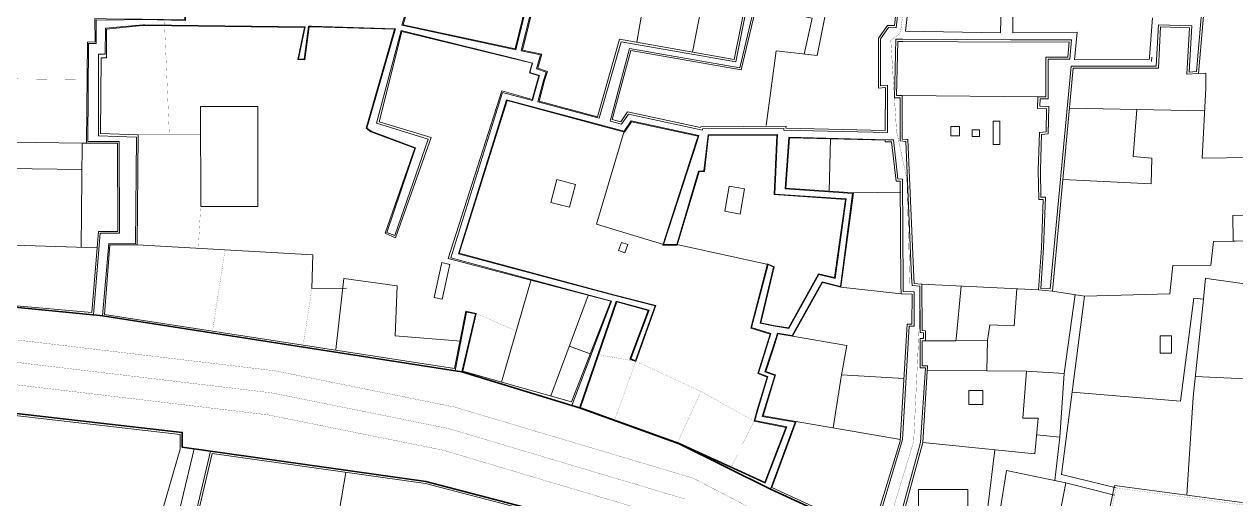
# Model space of a CAD drawing. Header units: millimetres. Extents: x 4203764 to 12476749, y 34048 to 3000914.
# Drawn here: x 11631358 to 11770686, y 2204188 to 2258765 of the extents above; entities that cross this region are included whole.
import ezdxf

# ---------------------------------------------------------------- set-up
doc = ezdxf.new("R2010")
doc.units = ezdxf.units.MM
doc.header["$MEASUREMENT"] = 0
for name, color, linetype, lineweight in [('2', 240, 'Continuous', 25), ('4', 1, 'Continuous', 35), ('building property', 253, 'Continuous', 15), ('road netwrk', 1, 'Continuous', 35), ('streets', 254, 'Continuous', 9)]:
    doc.layers.add(name, color=color, linetype=linetype, lineweight=lineweight)

msp = doc.modelspace()

# ---------------------------------------------------------------- linework, layer by layer
at = {"layer": '2', "const_width": 23.31871}
for points in [[(11522117.65889, 2374153.39902), (11508585.52512, 2344202.31802), (11504196.44078, 2331567.67097), (11498026.62462, 2302598.62764), (11489597.07053, 2268153.53073), (11483647.80142, 2245248.92886), (11500391.421, 2242001.81041), (11560380.79042, 2233462.16275), (11622745.37365, 2223382.5036), (11660188.69775, 2218907.11909), (11680825.9216, 2214742.33519), (11708277.19643, 2206561.17132), (11725899.05454, 2197409.32162), (11740171.49925, 2189395.27245), (11751882.38107, 2177570.30514), (11762736.41293, 2158787.71565), (11773126.06439, 2135238.18896)], [(11731758.51137, 2257460.12256), (11732111.4317, 2257772.95841), (11733289.29666, 2266252.88629), (11735653.89787, 2281733.63227), (11735258.37216, 2286450.7991), (11737026.24404, 2297908.67432), (11738038.75328, 2298493.78042), (11738446.00875, 2298467.42642), (11738610.3366, 2303197.94276)], [(11731758.51137, 2257460.12256), (11731014.82151, 2256885.97161), (11731671.82781, 2246493.30027), (11732858.49647, 2241008.42586), (11733224.07357, 2228586.46975), (11734303.60623, 2228580.27356), (11734277.15318, 2223971.48343), (11733646.26632, 2210796.03017), (11729030.34923, 2195651.08397)], [(11706346.0997, 2201786.37653), (11679583.99395, 2209762.15085), (11659375.97229, 2213840.31775), (11622031.75555, 2218303.85653), (11559610.35896, 2228392.69813), (11499541.48292, 2236943.66377), (11482148.73443, 2240316.66889)]]:
    msp.add_lwpolyline(points, dxfattribs=at)
at = {"layer": '4', "const_width": 23.31871}
msp.add_lwpolyline([(11475275.97581, 2244261.00287), (11499966.45196, 2239472.73709), (11559995.57469, 2230927.43044), (11622388.5646, 2220843.18006), (11659782.33502, 2216373.71842), (11680204.95777, 2212252.24302), (11707311.64806, 2204173.77392)], dxfattribs=at)
at = {"layer": 'building property'}
for p, q in [((11761091.1945, 2259486.75193), (11760781.97016, 2254995.32934)), ((11761784.24843, 2253707.4158), (11762040.46402, 2258459.11036)), ((11762040.46402, 2258459.11036), (11765361.33963, 2258351.37482)), ((11765361.33963, 2258351.37482), (11765051.65563, 2253007.61336)), ((11751385.72059, 2254983.96289), (11748848.42218, 2254982.96022)), ((11748848.42218, 2254982.96022), (11748851.34123, 2250426.03529)), ((11760762.44598, 2254738.30995), (11752137.50393, 2254663.79734)), ((11760781.97016, 2254995.32934), (11760762.44598, 2254738.30995)), ((11749627.23484, 2228071.65237), (11751967.97251, 2253712.30794)), ((11751967.97251, 2253712.30794), (11761784.24843, 2253707.4158)), ((11765051.65563, 2253007.61336), (11766401.87538, 2253083.09289)), ((11747932.17649, 2250418.5712), (11747900.52948, 2249086.74219)), ((11748851.34123, 2250426.03529), (11747932.17649, 2250418.5712)), ((11747900.52948, 2249086.74219), (11748938.77906, 2249050.10711)), ((11748938.77906, 2249050.10711), (11748878.76844, 2246386.02483)), ((11748116.79144, 2246314.35207), (11747965.11133, 2241985.38676)), ((11748878.76844, 2246386.02483), (11748116.79144, 2246314.35207)), ((11747965.11133, 2241985.38676), (11748037.29453, 2238615.13221)), ((11748037.29453, 2238615.13221), (11748533.24606, 2238615.3282)), ((11748533.24606, 2238615.3282), (11748325.7359, 2233050.59969)), ((11748325.7359, 2233050.59969), (11748016.72059, 2228211.76876)), ((11748016.72059, 2228211.76876), (11749627.23484, 2228071.65237))]:
    msp.add_line(p, q, dxfattribs=at)
for points in [[(11704695.38643, 2305290.1174), (11699417.0243, 2288164.60506), (11703523.33733, 2287420.28229), (11706394.15923, 2296586.8016), (11707234.71345, 2296479.50656), (11708443.61512, 2299007.77007), (11709381.23927, 2298724.97748), (11704264.18445, 2286228.20456), (11695581.49122, 2287712.50439), (11694589.93535, 2282077.29471), (11697025.30222, 2281713.28313), (11694602.92623, 2270068.6919), (11692298.81585, 2270567.50016), (11688665.17553, 2255792.85904), (11690879.42073, 2255319.739), (11690425.55266, 2253700.51128), (11691551.38872, 2253328.54836), (11691200.93758, 2252276.70349), (11690571.02287, 2249918.11388), (11697280.11728, 2248126.29846), (11699822.39113, 2257034.45692), (11712984.43066, 2254726.79362), (11716093.19265, 2270123.55363), (11704533.89677, 2271739.87501)], [(11638508.30584, 2245098.50423), (11638643.35632, 2256690.12658), (11639510.43174, 2256729.885), (11639461.04948, 2259439.97665), (11640830.37515, 2259396.8855), (11644955.37153, 2259364.67087), (11649843.0303, 2259280.04692), (11649632.4576, 2279589.15759), (11650584.61854, 2279558.74918), (11650677.35992, 2284481.14655), (11651257.04299, 2284481.37563), (11651234.77236, 2287835.49823), (11650455.19793, 2287835.19016), (11650453.71612, 2291087.68667), (11649629.29289, 2291180.44855), (11649595.77766, 2290691.36489), (11633106.78903, 2289995.33764), (11633120.68496, 2260123.90004), (11629868.98219, 2260154.33909)], [(11733484.68383, 2276755.61186), (11731424.64182, 2258603.65428), (11730632.5171, 2258627.45184), (11729590.84896, 2257151.86397), (11729593.12212, 2251399.55026), (11730397.29827, 2251476.38859), (11730379.47465, 2246550.07338), (11718958.78993, 2246822.52272), (11718962.44904, 2247027.9808), (11709151.9306, 2246979.46543), (11709140.35844, 2246878.24139), (11700716.85366, 2248703.19719), (11699951.76092, 2247540.66041), (11698985.68802, 2247798.67202), (11701104.79089, 2255733.22879), (11713793.15188, 2253508.61421), (11717930.67106, 2270937.15255)], [(11716665.08832, 2247134.049), (11717812.45624, 2255720.37065), (11722531.92652, 2255169.27133), (11724464.34967, 2264791.68555), (11721538.4879, 2265155.80059), (11720626.34811, 2259722.01987), (11721952.17355, 2259448.5885), (11721064.95441, 2255340.57177)], [(11743795.07297, 2264122.53263), (11743636.65579, 2257779.37013), (11732720.60354, 2257955.2434), (11733423.18228, 2264333.09249)], [(11752137.50393, 2254663.79734), (11752440.67641, 2257850.94397), (11745050.64351, 2257792.94254), (11745048.15749, 2264083.90646)], [(11690404.57848, 2262865.39569), (11702500.30126, 2260685.38978), (11701799.42036, 2256687.82996)], [(11766401.87538, 2253083.09289), (11767313.23288, 2263703.21232), (11790267.49113, 2261516.40753), (11787824.96135, 2247655.27644), (11787793.1537, 2247431.96106), (11781874.57435, 2248047.52915), (11782282.81006, 2255591.5801), (11781086.80101, 2255694.36947), (11780556.48712, 2246680.87445), (11785033.30363, 2246352.20973), (11784931.43133, 2244834.16416), (11784724.46275, 2242492.41064), (11783353.18328, 2242644.04137), (11782892.38719, 2239228.13078), (11780531.54431, 2239390.57932), (11778952.29233, 2227242.94048), (11773411.68396, 2203476.05075), (11756727.13872, 2205702.14181), (11754199.70147, 2193466.75472), (11755071.44201, 2193289.51593), (11753407.44292, 2184950.91129)], [(11708196.81742, 2255566.19236), (11709545.55688, 2262448.88757), (11714347.82239, 2261479.26146)], [(11674051.97977, 2234215.92322), (11672860.6729, 2234733.73795), (11676260.2406, 2244514.5819), (11671204.5703, 2246406.57134), (11670686.03856, 2246795.05893), (11673948.03992, 2258180.54468), (11664375.92072, 2258450.42708), (11664126.03834, 2258452.42593), (11663611.63401, 2254658.80066), (11662812.95691, 2254717.575), (11663578.38018, 2258380.04971), (11645217.43058, 2258624.97981), (11644955.61523, 2258620.90953), (11640830.15191, 2258210.24851), (11640829.52879, 2254898.16755), (11640211.01645, 2254893.19269), (11640118.85967, 2246179.16227), (11644448.5697, 2246040.13781), (11644358.5854, 2233390.5174), (11641199.96124, 2233401.75496), (11640570.58652, 2225380.71073), (11680842.71734, 2219163.0949), (11682156.55009, 2225770.35643), (11683349.73697, 2225487.91074), (11681790.40745, 2218856.57582), (11694308.0891, 2215342.37688), (11698799.47352, 2226900.08949), (11680106.73195, 2231803.93758), (11686283.54802, 2251104.20298), (11689753.82241, 2250098.26559), (11690542.84496, 2252819.98013), (11689448.59696, 2253178.13886), (11689770.76743, 2254276.54741), (11674784.55145, 2257946.62361), (11672163.88462, 2247526.97434), (11678148.9277, 2245741.65653), (11674051.97977, 2234215.92322)], [(11734680.36337, 2210643.98516), (11735249.73466, 2219494.82687), (11734620.96116, 2219494.5784), (11734629.12539, 2222365.16748), (11735011.37361, 2222365.31854), (11735010.92551, 2223499.24852), (11734634.61439, 2223532.00614), (11734598.38517, 2228883.83831), (11733689.70269, 2228948.30506), (11733649.43287, 2229680.86247), (11732967.51561, 2245491.76804), (11732332.35095, 2245560.07108), (11732335.91311, 2250564.21122), (11731679.28254, 2250550.92233), (11731825.92326, 2256789.97032), (11732393.44273, 2256790.19956), (11745051.06955, 2256714.85405), (11751540.13303, 2256740.29636), (11751385.72059, 2254983.96289)], [(11767227.06757, 2251424.89586), (11767246.53668, 2253118.22096), (11766401.87538, 2253083.09289)], [(11732335.91311, 2250564.21122), (11747932.17649, 2250418.5712)], [(11767227.06757, 2251424.89586), (11766808.53782, 2243351.57458), (11772361.13796, 2243423.96945), (11772011.289, 2239422.3545), (11778407.57891, 2238863.27154), (11780428.83005, 2238600.49909)], [(11759320.52086, 2248971.53116), (11758889.46391, 2243554.28669), (11761043.21216, 2243375.88121), (11760954.64442, 2240418.11998), (11750797.60368, 2240891.98015)], [(11767092.03365, 2248820.12944), (11751549.00806, 2249122.93287)], [(11700367.63151, 2246448.65927), (11697153.53204, 2235762.3562), (11704889.41936, 2233432.55447)], [(11637889.25025, 2233117.69504), (11638002.38297, 2245100.8018)], [(11720118.1338, 2213067.55659), (11717333.98465, 2205492.74074), (11728851.2969, 2200197.21153), (11732095.24351, 2210800.31987), (11732908.58732, 2224287.93759), (11733448.23105, 2224288.15084), (11733452.88895, 2227738.02586), (11732191.66061, 2227771.13037), (11732186.64555, 2228827.91688), (11732099.19134, 2240718.75422), (11731619.99969, 2240725.39787), (11731085.54979, 2245223.99727), (11730374.7208, 2245236.14316), (11730375.35965, 2245412.71812), (11719356.05641, 2245691.12116), (11718933.70187, 2239913.66805), (11726708.92895, 2239367.76215), (11725285.95831, 2228518.15246), (11723144.34406, 2229065.54145), (11719716.06709, 2222882.75942), (11718032.05777, 2223158.57825), (11717598.97308, 2221741.95055), (11716637.41486, 2218814.1926), (11717767.41166, 2218424.82365), (11716330.05631, 2213723.37355), (11732114.78532, 2210990.61718)], [(11723910.26672, 2239564.25882), (11724081.85131, 2245571.7238)], [(11637973.50762, 2242042.30197), (11626526.6143, 2242193.10656), (11626245.44354, 2233494.04578)], [(11712421.52489, 2240142.9887), (11711937.2959, 2237278.21275), (11713677.53139, 2236931.30234), (11714198.40967, 2239842.6444), (11712421.52489, 2240142.9887)], [(11726708.92895, 2239367.76215), (11732182.73333, 2239439.57698)], [(11639746.91757, 2233057.65157), (11625448.41333, 2233519.80737)], [(11706394.10016, 2233436.7045), (11716900.45646, 2231112.82294)], [(11753280.86921, 2227506.40216), (11763107.08999, 2227772.6051), (11763459.675, 2231012.60622), (11767824.02575, 2231073.23771), (11768133.58065, 2233788.09455), (11775588.04941, 2233898.87019), (11774826.98827, 2228481.28746)], [(11644358.5854, 2233390.5174), (11664543.20281, 2232236.41172), (11664444.85583, 2228386.63579), (11668424.6751, 2228400.39434)], [(11680284.76031, 2231149.14545), (11679408.30084, 2227157.05426), (11678484.74722, 2227329.63338), (11679377.77821, 2231365.33514), (11680284.76031, 2231149.14545)], [(11667204.31012, 2221350.78002), (11668119.9173, 2229506.28232), (11674232.01035, 2228676.28396), (11674025.19519, 2222935.29569), (11681570.51625, 2222314.50347)], [(11686234.59996, 2217608.91854), (11689643.45385, 2229404.26386)], [(11779036.40659, 2227889.94906), (11767636.52885, 2229491.40203), (11767211.33949, 2229561.48497), (11766960.27835, 2227147.84811)], [(11725285.95831, 2228518.15246), (11732224.55822, 2227764.42815)], [(11734598.38517, 2228883.83831), (11748016.72059, 2228211.76876)], [(11739109.80009, 2228657.87999), (11738539.60194, 2222587.21601), (11738506.33943, 2222366.69966), (11735011.37361, 2222365.31854)], [(11745510.30341, 2228337.30495), (11745200.18807, 2224090.2582), (11742404.09933, 2224190.70476), (11742148.4788, 2222384.505)], [(11749627.23484, 2228071.65237), (11753280.86921, 2227506.40216)], [(11691930.02429, 2216009.99194), (11696208.55329, 2227579.79071)], [(11752227.76488, 2227669.32691), (11750969.40009, 2218604.25706), (11746616.43609, 2218845.04209)], [(11753280.86921, 2227506.40216), (11750627.67725, 2206991.35059), (11756922.58074, 2205426.76718)], [(11751853.00756, 2216465.86843), (11764322.448, 2215414.94332), (11765873.14175, 2227260.92965), (11766959.25372, 2227147.95469), (11765783.2961, 2215889.05134), (11765069.41134, 2204589.09628)], [(11719716.06709, 2222882.75942), (11725962.38958, 2221809.72236), (11725363.48732, 2218430.62159), (11732529.52002, 2218001.89371)], [(11738506.33943, 2222366.69966), (11742148.4788, 2222384.505), (11742074.18099, 2218888.44496), (11735214.94266, 2218953.98742)], [(11696452.39423, 2220860.33305), (11694051.95532, 2221748.01897)], [(11725363.48732, 2218430.62159), (11724373.24064, 2212330.88444)], [(11742074.18099, 2218888.44496), (11746616.43609, 2218845.04209), (11746194.81934, 2213466.71037), (11747975.29775, 2213467.02779), (11747582.22182, 2209345.43402), (11734680.36337, 2210643.98516)], [(11750944.07393, 2218605.65798), (11750436.1464, 2211283.32942), (11747791.09651, 2211535.58753)], [(11766029.20534, 2218243.44593), (11776736.15632, 2217736.64501)], [(11583984.67982, 2217056.45068), (11617188.67467, 2213392.65278), (11617587.29481, 2215227.56597), (11649284.17168, 2211593.48366), (11649273.98383, 2209897.36701), (11649273.98383, 2209897.36701), (11644186.48423, 2192305.29265)], [(11750436.1464, 2211283.32942), (11749892.07338, 2206273.68606)], [(11734680.36337, 2210643.98516), (11731428.12867, 2198692.1105), (11739528.66479, 2193834.95832)], [(11742977.16982, 2209808.92504), (11742182.63044, 2203221.31005), (11743577.62123, 2202860.00622), (11744337.57875, 2207425.33215), (11751139.5646, 2206015.03635), (11756751.13761, 2204596.80668)], [(11730503.86366, 2185599.40589), (11706371.50156, 2198337.59529), (11693939.1047, 2201640.71361), (11677506.06544, 2205947.23712), (11652962.60482, 2209381.26862), (11648738.77765, 2191488.72686), (11644186.48423, 2192305.29265), (11642146.95094, 2184986.77954), (11661967.82928, 2184994.61223), (11664494.06516, 2191885.34828), (11670666.75144, 2191219.2998), (11672790.50637, 2190990.14126), (11673775.45575, 2194126.35873)], [(11668357.06632, 2207227.33171), (11667106.06317, 2200039.89884), (11662710.63572, 2200541.92209), (11660840.38773, 2192624.95601), (11660738.19109, 2192042.07368), (11664406.41338, 2191646.26321)], [(11751139.5646, 2206015.03635), (11748929.05393, 2194467.1777), (11736339.86754, 2195746.98899)]]:
    msp.add_lwpolyline(points, dxfattribs=at)
for points in [[(11674929.96011, 2258681.30253), (11687799.70739, 2255925.75862), (11691627.40389, 2271517.18575), (11692104.25228, 2271408.06327), (11693905.01861, 2270995.97406), (11695983.44856, 2280987.18407), (11693575.90758, 2281347.03654), (11694721.81646, 2287859.46514), (11684237.92338, 2289651.67872), (11681634.15741, 2279547.96316), (11680877.43578, 2279527.00831), (11679663.53328, 2279462.71539), (11679619.92971, 2279180.51384), (11678905.04576, 2274367.08222), (11677482.45755, 2274439.64447), (11676202.95759, 2266186.70373), (11676769.76498, 2265786.7761), (11675450.42327, 2260418.80946), (11674929.96011, 2258681.30253)], [(11651644.8023, 2249303.00996), (11658227.77283, 2249305.61138), (11658232.31979, 2237799.36042), (11651649.34926, 2237796.75901)], [(11718961.09205, 2212395.5094), (11715285.66233, 2213119.55697), (11715652.28524, 2214423.30548), (11716797.21872, 2218192.1859), (11715728.13513, 2218576.49596), (11717134.30586, 2223134.77218), (11714922.15619, 2223819.82283), (11716852.27842, 2231215.55449), (11717596.3377, 2230866.64802), (11716069.89269, 2224429.1079), (11717509.2802, 2224132.29657), (11719243.34129, 2223841.83947), (11722713.16393, 2230060.96823), (11724546.75249, 2229618.66133), (11725786.33704, 2238618.70649), (11717599.54965, 2239168.02658), (11717921.54372, 2246002.54599), (11710062.72444, 2245963.68224), (11709589.58292, 2241825.01587), (11708959.23231, 2241793.47334), (11706448.23936, 2233364.29511), (11704789.44567, 2233359.72001), (11708688.27784, 2245352.93845), (11708844.03289, 2245898.49568), (11701184.53069, 2247557.93001), (11700399.47112, 2246365.05419), (11686879.36453, 2249975.90447), (11681377.9666, 2232418.72553), (11699157.65043, 2227656.16389), (11704002.19588, 2226411.12322), (11701691.67603, 2219981.66278), (11701014.55657, 2220248.6348), (11703117.66845, 2225829.14146), (11699492.70891, 2226830.218), (11695318.34997, 2214700.08472), (11706707.03306, 2210579.82121), (11716513.81625, 2206097.93088), (11718961.09205, 2212395.5094)], [(11742770.62448, 2247603.60879), (11743566.05554, 2247603.92312), (11743567.10428, 2244950.0609), (11742771.67322, 2244949.74656)], [(11737906.27038, 2247008.19777), (11738896.50011, 2247008.58908), (11738896.93138, 2245917.24249), (11737906.70165, 2245916.85118)], [(11740367.8003, 2246605.3484), (11741230.92803, 2246605.68948), (11741231.22862, 2245845.02714), (11740368.1009, 2245844.68606)], [(11619999.99971, 2227298.7143), (11639119.55606, 2225616.64106), (11639902.92147, 2234907.98292), (11642119.52832, 2234937.91313), (11642087.46593, 2245082.25004), (11638002.38297, 2245100.8018), (11622004.70147, 2245329.79888), (11621577.41186, 2239143.58806), (11620643.07042, 2239144.75413), (11619999.99971, 2227298.7143)], [(11692607.94727, 2240901.48705), (11694757.36602, 2240348.24311), (11694078.16007, 2237709.4469), (11691928.74132, 2238262.69084)], [(11770346.16026, 2236748.46523), (11774314.40201, 2236807.43449), (11774357.89581, 2233880.58974), (11770389.65405, 2233821.62048)], [(11700058.6999, 2233677.28929), (11700764.29481, 2233413.46413), (11700409.9268, 2232465.71425), (11699704.33189, 2232729.53941)], [(11761981.80055, 2222927.82872), (11763288.03711, 2222928.34491), (11763288.83256, 2220915.44509), (11761982.596, 2220914.9289)], [(11739973.89916, 2216628.47515), (11741588.68676, 2216629.11327), (11741589.32411, 2215016.28141), (11739974.53651, 2215015.64329)], [(11734209.36491, 2205267.86761), (11739887.25438, 2205270.11136), (11739888.68438, 2201651.46268), (11734210.7949, 2201649.21893)]]:
    msp.add_lwpolyline(points, close=True, dxfattribs=at)
at = {"layer": 'building property', "lineweight": 35, "const_width": 14.26455}
for points in [[(11767088.35604, 2263972.86326), (11790549.79872, 2261761.59698), (11788018.52003, 2247396.82404), (11787964.83795, 2247165.6634), (11781614.01571, 2247826.18736), (11782013.8872, 2254622.61441), (11782039.91561, 2255364.43586), (11781318.57256, 2255426.4307), (11780817.47358, 2246909.48775), (11785296.29974, 2246580.67549), (11785177.81039, 2244815.01164), (11784948.37325, 2242219.03684), (11783565.82088, 2242371.91408), (11783106.33501, 2238965.71628), (11780746.60719, 2239128.08809), (11779195.74852, 2227198.8511), (11773601.40032, 2203201.44006), (11756922.58074, 2205426.76718), (11754491.84639, 2193659.52122), (11755361.95608, 2193482.61401), (11752830.23617, 2180795.70112)], [(11648047.33014, 2246041.55995), (11647472.1701, 2259248.5262)], [(11628510.86554, 2252503.09885), (11638593.20596, 2252385.63256)], [(11644448.5697, 2246040.13781), (11651646.09057, 2246042.98208)], [(11651649.34926, 2237796.75901), (11651374.47464, 2232989.36649)], [(11654450.8941, 2232813.46456), (11653006.91509, 2223460.66548)], [(11664444.85583, 2228386.63579), (11663435.75041, 2221850.5572)], [(11683349.73697, 2225487.91074), (11687939.02691, 2223506.5912)], [(11697336.39378, 2220787.2331), (11701691.67603, 2219981.66278), (11699264.38401, 2213272.46575)], [(11701880.3327, 2219907.27996), (11709190.06421, 2216531.20111), (11706511.09333, 2210669.36948)], [(11709213.45441, 2216520.39809), (11715285.66233, 2213119.55697)], [(11715285.66233, 2213119.55697), (11712540.50701, 2207598.46486)]]:
    msp.add_lwpolyline(points, dxfattribs=at)
at = {"layer": 'road netwrk'}
for points in [[(11500513.50637, 2233902.70028), (11515427.62733, 2227248.45501), (11515427.62733, 2227248.45501), (11546143.0246, 2223598.77927), (11546665.51201, 2226440.99083), (11584719.62843, 2221171.9208), (11584259.29285, 2217274.75762), (11616994.46584, 2213662.6905), (11617393.28859, 2215498.53634), (11649532.6076, 2211813.72755), (11649522.3868, 2210112.12696), (11677554.67447, 2206189.95151), (11694002.15245, 2201879.64412), (11706461.39251, 2198569.39392), (11725207.28219, 2188805.33661), (11732827.67653, 2184775.5056)], [(11640445.06001, 2225223.66389), (11619645.75265, 2227262.98144)], [(11694330.71351, 2214930.43297), (11681698.4696, 2218798.27506), (11640341.95191, 2225239.72341)], [(11717182.3414, 2205290.48736), (11706679.56497, 2210512.59777), (11695226.49756, 2214656.1546), (11694330.71351, 2214930.43297)], [(11747097.59673, 2187692.80435), (11739389.25969, 2193630.42096), (11729021.80998, 2199846.83432), (11717182.3414, 2205290.48736)]]:
    msp.add_lwpolyline(points, dxfattribs=at)
at = {"layer": 'streets'}
for p, q in [((11766174.00404, 2253317.84885), (11767088.35604, 2263972.86326)), ((11761550.11152, 2253954.64106), (11761806.73669, 2258713.93147)), ((11761806.73669, 2258713.93147), (11765622.69948, 2258590.13435)), ((11765622.69948, 2258590.13435), (11765314.37279, 2253269.79403)), ((11751806.78336, 2256951.72885), (11751612.065, 2254736.94378)), ((11751612.065, 2254736.94378), (11749095.689, 2254735.94937)), ((11749095.689, 2254735.94937), (11749098.60683, 2250180.92652)), ((11761028.43505, 2254977.48408), (11760991.64487, 2254493.17228)), ((11749355.53352, 2228318.64922), (11751742.8126, 2253959.52872)), ((11751742.8126, 2253959.52872), (11761550.11152, 2253954.64106)), ((11765314.37279, 2253269.79403), (11766174.00404, 2253317.84885)), ((11748173.52935, 2250173.41442), (11748153.37124, 2249325.08289)), ((11749098.60683, 2250180.92652), (11748173.52935, 2250173.41442)), ((11748153.37124, 2249325.08289), (11749191.31934, 2249288.45845)), ((11749191.31934, 2249288.45845), (11749120.86173, 2246160.59722)), ((11748356.14396, 2246088.66665), (11748212.31257, 2241983.70457)), ((11749120.86173, 2246160.59722), (11748356.14396, 2246088.66665)), ((11642271.4747, 2245268.33121), (11638688.67039, 2245289.23764)), ((11748212.31257, 2241983.70457), (11748279.16519, 2238862.33635)), ((11748279.16519, 2238862.33635), (11748789.74487, 2238862.53812)), ((11748789.74487, 2238862.53812), (11748572.55079, 2233038.119)), ((11748572.55079, 2233038.119), (11748275.62027, 2228388.52223)), ((11748275.62027, 2228388.52223), (11749355.53352, 2228318.64922))]:
    msp.add_line(p, q, dxfattribs=at)
for points in [[(11690419.77193, 2249830.62406), (11691082.53394, 2252312.20381), (11691395.01625, 2253250.08895), (11690274.73038, 2253620.21816), (11690724.94262, 2255226.40325), (11688514.77069, 2255698.65295), (11692207.53059, 2270713.67856), (11694507.32991, 2270215.80358), (11696877.70419, 2281610.41764), (11694446.27938, 2281973.84), (11695481.11382, 2287855.01045), (11704187.37565, 2286366.68159), (11709215.37009, 2298645.95295), (11708509.37681, 2298858.8844), (11707307.65601, 2296345.63879), (11706481.14436, 2296451.14132), (11703608.64074, 2287279.2523), (11699257.9213, 2288067.87692), (11704552.36152, 2305245.55418)], [(11630233.60151, 2260515.47819), (11632760.44265, 2260491.82454), (11632986.89647, 2290193.60463), (11649556.18513, 2290788.99444), (11649590.44373, 2291255.88469), (11650526.26345, 2291173.1245), (11650527.7511, 2287907.80508), (11651306.87806, 2287908.11297), (11651330.11261, 2284408.81825), (11650748.592, 2284408.58845), (11650655.80657, 2279483.85245), (11649705.82503, 2279514.19126), (11649916.38604, 2259206.20753), (11645027.95417, 2259290.84487), (11640694.56177, 2259246.1384), (11639618.98482, 2259271.91397), (11639646.29425, 2256546.96289), (11638754.3596, 2256546.61042), (11638688.67039, 2245289.23764)], [(11733728.42256, 2276711.94176), (11731644.53022, 2258349.82821), (11730757.81637, 2258376.46748), (11729837.9885, 2257073.47395), (11729840.12326, 2251671.38499), (11730645.39231, 2251748.32774), (11730625.66926, 2246297.02137), (11718707.3469, 2246581.34225), (11718710.87822, 2246779.62516), (11709372.52307, 2246733.44474), (11709354.85843, 2246578.92852), (11700830.12412, 2248425.81574), (11700060.19544, 2247255.9309), (11698721.7987, 2247613.38003)], [(11704652.03169, 2272584.72964), (11717676.55295, 2270763.52769), (11713636.69005, 2253746.3485), (11700953.63199, 2255970.03333), (11698721.7987, 2247613.38003)], [(11704568.11672, 2271984.60267), (11716387.36179, 2270331.93293), (11713178.98388, 2254441.80534), (11699998.93483, 2256752.62621), (11697484.98067, 2247943.70026)], [(11674043.54279, 2258250.43929), (11664377.23352, 2258522.97734), (11664062.72359, 2258525.49316), (11663548.90284, 2254736.17166), (11662900.93498, 2254783.85537), (11663667.42341, 2258451.4268), (11645217.35053, 2258697.54577), (11645028.14953, 2258694.60439), (11640687.40847, 2258303.36553), (11640664.65172, 2255304.12482), (11639912.84882, 2255303.82773), (11639916.55798, 2245917.66477), (11644279.60362, 2245776.07093)], [(11673044.83529, 2234807.42187), (11676351.54398, 2244557.88621), (11671239.74766, 2246470.87976), (11670769.56315, 2246823.14526), (11674043.54279, 2258250.43929)], [(11673044.83529, 2234807.42187), (11673983.5244, 2234482.21991), (11677820.87045, 2245558.64432), (11671881.07337, 2247402.43753), (11674706.00051, 2258060.71895), (11687602.96766, 2254870.99601), (11689812.74561, 2254297.34428), (11689508.62798, 2253212.36888), (11690600.72163, 2252851.55405), (11690481.10214, 2252492.52786), (11689813.42958, 2249992.5615)], [(11744803.86275, 2256963.43849), (11732394.91364, 2257037.30373), (11731584.55703, 2257036.97639), (11731426.18131, 2250298.64591), (11732088.63, 2250312.05256), (11732085.08935, 2245338.1324), (11732729.79872, 2245268.80296), (11733402.62172, 2229668.75667), (11733454.92826, 2228717.23657), (11734352.835, 2228653.53431), (11734389.03955, 2223305.34525), (11734763.91146, 2223272.71291), (11734764.17243, 2222612.32442), (11734382.72335, 2222612.17368), (11734373.15355, 2219247.3769), (11734986.21756, 2219247.61917), (11734433.77109, 2210659.87272), (11731134.21146, 2198580.21995)], [(11744803.86275, 2256963.43849), (11751806.78336, 2256951.72885)], [(11689813.42958, 2249992.5615), (11686363.09181, 2250914.05225), (11680399.0874, 2231880.50953), (11698887.82031, 2226928.0182)], [(11717495.95536, 2224060.95922), (11719281.78945, 2223761.83009), (11722749.69186, 2229977.51713), (11724607.69108, 2229529.32177), (11725868.83407, 2238685.89267), (11717675.375, 2239235.66042), (11717997.61885, 2246075.48153), (11709997.95191, 2246035.92126), (11709524.48488, 2241894.40761), (11708904.3464, 2241863.37609), (11706394.10016, 2233436.7045), (11704889.41936, 2233432.55447), (11708757.68783, 2245331.75575), (11708935.05623, 2245953.01721), (11701151.27111, 2247639.37748), (11700367.63151, 2246448.65927), (11686830.91448, 2250063.94574), (11681286.10285, 2232368.21619), (11699139.23269, 2227585.98092), (11703906.96715, 2226360.68054), (11701648.69326, 2220076.6044), (11701107.65659, 2220289.92223), (11703213.59354, 2225877.92505), (11699446.29, 2226918.3116), (11695226.49756, 2214656.1546), (11706679.56497, 2210512.59777), (11716553.59443, 2205999.97457), (11719060.09601, 2212449.9589)], [(11697484.98067, 2247943.70026), (11690419.77193, 2249830.62406)], [(11642271.4747, 2245268.33121), (11642315.70035, 2234718.06545), (11640099.96096, 2234734.95027), (11639335.22154, 2225332.48065)], [(11644279.60362, 2245776.07093), (11644134.78609, 2233518.70649), (11641068.55727, 2233535.32206), (11640341.95191, 2225239.72341)], [(11720029.23734, 2213009.30913), (11716236.61542, 2213665.91285), (11717677.54234, 2218379.04524), (11716546.16469, 2218768.88999), (11717529.80369, 2221763.87963), (11717981.20826, 2223240.43197), (11719677.38287, 2222962.62063), (11723108.04802, 2229149.70965), (11725224.65576, 2228608.71222), (11726626.96412, 2239300.77991), (11718856.0311, 2239846.38433), (11719288.73469, 2245765.40364), (11730622.7098, 2245479.0504)], [(11730622.7098, 2245479.0504), (11731305.48089, 2245467.38394), (11731839.84791, 2240969.48212), (11732344.51398, 2240962.4853), (11732433.74978, 2228829.41189), (11732437.62949, 2228011.86787), (11733700.3227, 2227978.72491), (11733695.00631, 2224041.1398), (11733141.35926, 2224040.92102), (11732361.48202, 2211005.55298)], [(11717495.95536, 2224060.95922), (11715982.05064, 2224373.1365), (11717512.12814, 2230825.99605), (11716900.45646, 2231112.82294), (11715009.87862, 2223868.61523), (11717225.00574, 2223182.64253)], [(11694330.71351, 2214930.43297), (11698887.82031, 2226928.0182)], [(11680914.19454, 2218920.42914), (11682214.89776, 2225646.83076), (11683244.39928, 2225461.40672), (11681698.4696, 2218798.27506)], [(11717225.00574, 2223182.64253), (11715817.89901, 2218621.33215), (11716886.70255, 2218237.12276), (11715721.9302, 2214402.93697), (11715376.78332, 2213175.55939), (11719060.09601, 2212449.9589)], [(11720029.23734, 2213009.30913), (11717182.3414, 2205290.48736)], [(11650917.87963, 2209916.8747), (11646633.91989, 2192117.33733), (11648552.04904, 2191773.27369), (11652773.84128, 2209657.19531)], [(11732361.48202, 2211005.55298), (11729043.39053, 2199833.89444)]]:
    msp.add_lwpolyline(points, dxfattribs=at)
msp.add_lwpolyline([(11674782.09003, 2258638.76006), (11687903.27, 2255829.38185), (11691717.185, 2271381.83138), (11692132.57898, 2271285.19512), (11694004.43085, 2270867.20593), (11696131.04659, 2281090.04956), (11693719.56355, 2281450.49125), (11694865.01703, 2287960.33173), (11684146.65541, 2289792.62753), (11681537.73087, 2279668.89458), (11680872.45756, 2279650.47209), (11679556.75642, 2279580.78753), (11679497.76914, 2279199.02288), (11678799.31121, 2274496.19033), (11677377.43792, 2274568.71612), (11676069.12383, 2266129.92049), (11676629.66419, 2265734.41475), (11675377.21009, 2260638.59177), (11674782.09003, 2258638.76006)], close=True, dxfattribs=at)

doc.saveas('drawing.dxf')
